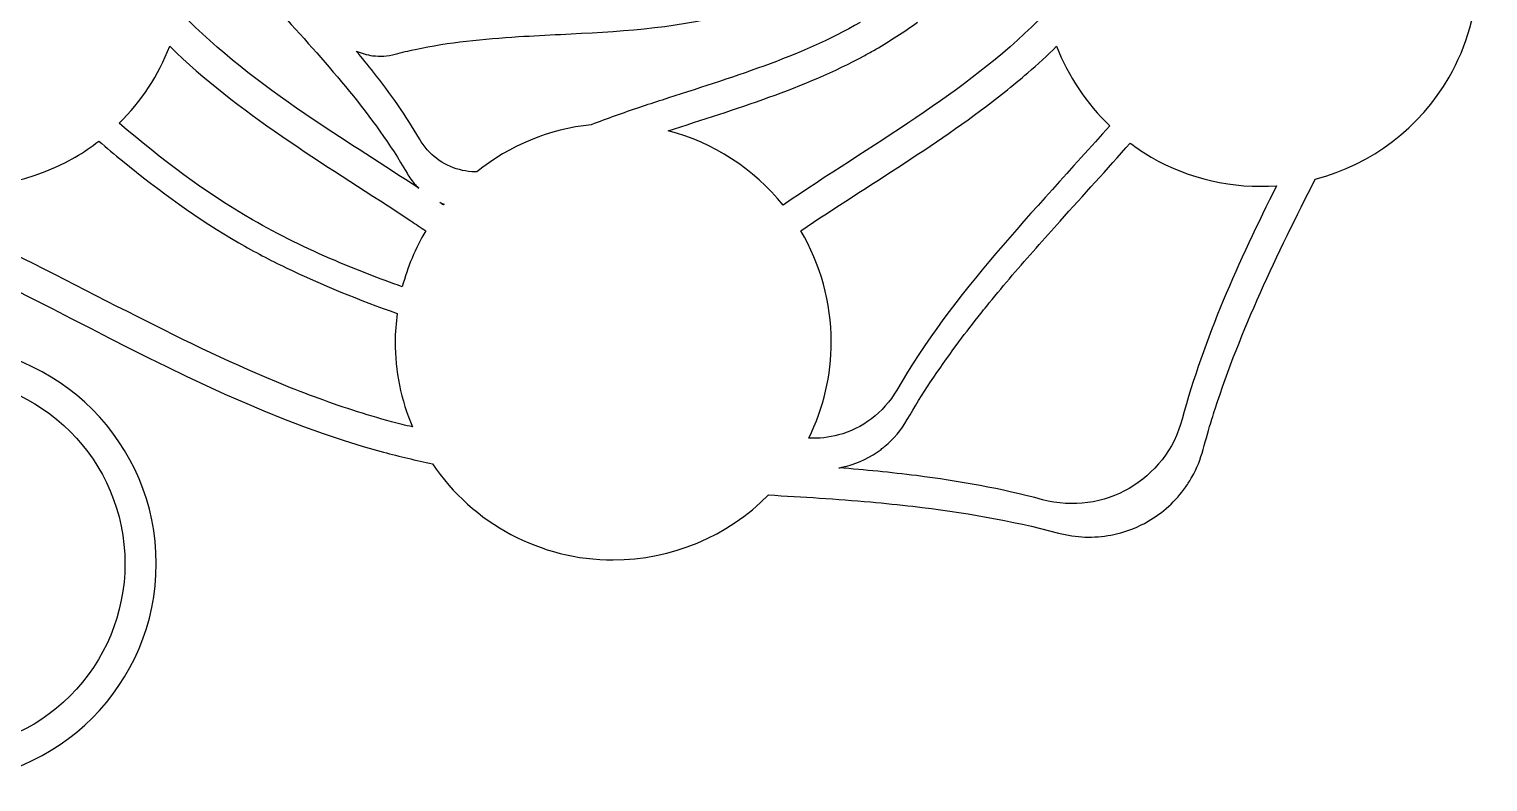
# Model space of a CAD drawing. Extents: x 29 to 400, y 43 to 406.
# Drawn here: x 155.5 to 388.6, y 59.1 to 179.4 of the extents above; entities that cross this region are included whole.
import ezdxf

# ---------------------------------------------------------------- set-up
doc = ezdxf.new("R2010")
doc.units = 0
doc.layers.add('fond_petit_avec_fusion_des_photos', color=7, linetype='CONTINUOUS')
doc.layers.add('rondelles', color=7, linetype='CONTINUOUS')

msp = doc.modelspace()

# ---------------------------------------------------------------- linework, layer by layer
at = {"layer": 'fond_petit_avec_fusion_des_photos', "color": 7}
for p, q in [((177.953791, 176.659603), (177.953789, 176.659603)), ((179.018737, 175.629943), (179.019302, 175.629943)), ((210.379016, 175.149291), (210.379581, 175.149291)), ((319.709264, 176.65029), (319.709264, 176.65029)), ((206.684231, 169.445326), (206.684231, 169.445326)), ((200.884344, 164.975518), (200.88378, 164.975518)), ((331.474431, 161.190354), (331.473866, 161.190354)), ((170.414267, 158.325093), (170.414831, 158.325093)), ((226.735239, 156.588777), (226.734675, 156.588777)), ((221.139853, 151.684658), (221.139853, 151.684658)), ((204.37245, 142.403244), (204.371885, 142.403244)), ((196.542987, 141.262219), (196.543552, 141.262219)), ((171.182662, 134.254613), (171.182098, 134.254613)), ((195.000138, 123.02581), (194.999573, 123.02581)), ((207.205159, 118.506416), (207.204595, 118.506416)), ((297.291901, 108.047147), (297.291901, 108.047147)), ((289.96846, 103.840766), (289.96846, 103.840766)), ((296.742358, 103.147318), (296.742358, 103.147318))]:
    msp.add_line(p, q, dxfattribs=at)
for points in [[(382.426577, 171.706942), (388.205046, 181.740609), (388.624325, 193.988668), (383.545532, 204.394004)], [(200.88378, 164.975518), (193.741102, 169.781932), (186.871031, 174.860239), (180.892854, 180.838411)], [(196.018215, 181.642603), (199.655009, 177.625932), (203.29234, 173.608414), (206.684231, 169.445326)], [(240.418058, 178.558535), (249.381916, 179.00343), (258.341676, 179.446858), (266.820167, 181.718662)], [(288.307074, 180.469603), (278.596144, 174.863004), (267.537226, 171.615106), (256.640872, 168.068928)], [(316.834689, 180.836718), (305.091282, 169.09331), (289.905017, 160.82338), (275.973647, 151.266235)], [(290.787554, 176.173447), (293.082303, 177.498311), (295.305339, 178.946704), (297.474358, 180.487242)], [(217.198665, 176.162976), (222.577056, 177.317435), (228.117033, 177.846009), (233.70205, 178.195851)], [(233.70205, 178.195851), (235.936059, 178.335777), (238.177093, 178.44734), (240.418058, 178.558535)], [(169.876284, 164.34382), (173.415219, 167.826924), (176.169183, 172.025896), (177.953791, 176.659603)], [(177.953789, 176.659603), (178.306422, 176.314078), (178.660569, 175.969908), (179.018737, 175.629943)], [(179.019302, 175.629943), (190.028647, 165.180327), (203.599731, 157.313947), (216.495328, 148.751042)], [(210.515166, 172.521632), (209.617251, 173.658932), (208.697576, 174.78291), (207.761846, 175.897829)], [(207.761846, 175.897829), (208.585901, 175.523348), (209.4671, 175.26884), (210.379016, 175.149291)], [(210.379581, 175.149291), (211.551881, 174.995677), (212.774857, 175.065217), (213.991695, 175.391268)], [(213.991695, 175.391268), (215.053514, 175.675776), (216.122989, 175.932062), (217.198665, 176.162976)], [(257.612665, 163.147678), (268.394256, 166.647262), (279.305563, 169.908452), (289.053976, 175.202744)], [(289.053976, 175.202744), (289.636228, 175.518974), (290.213881, 175.842231), (290.787554, 176.173447)], [(315.095043, 172.412554), (316.678225, 173.779751), (318.21851, 175.189931), (319.709264, 176.65029)], [(319.709264, 176.65029), (321.563096, 171.843379), (324.459385, 167.507153), (328.189731, 163.95362)], [(217.861213, 161.85177), (215.707462, 165.582211), (213.208918, 169.109792), (210.515166, 172.521632)], [(115.244231, 171.706405), (124.870327, 155.033925), (146.189448, 149.321562), (162.862065, 158.947421)], [(311.389776, 169.343387), (312.647104, 170.344175), (313.883181, 171.366017), (315.095043, 172.412554)], [(361.04878, 155.439455), (370.061828, 157.788194), (377.760088, 163.646203), (382.426577, 171.706942)], [(206.684231, 169.445326), (210.076105, 165.282237), (213.222727, 160.973522), (215.8774, 156.375473)], [(256.640872, 168.068928), (255.430167, 167.674917), (254.221798, 167.277266), (253.017184, 166.872249)], [(278.80634, 147.161398), (289.699248, 154.5318), (301.225091, 161.252697), (311.389776, 169.343387)], [(253.017184, 166.872249), (250.421735, 165.999562), (247.846923, 165.090524), (245.31009, 164.113414)], [(191.160358, 148.937902), (183.612697, 153.295554), (176.632452, 158.626054), (169.876284, 164.34382)], [(217.753187, 153.958946), (212.159689, 157.663197), (206.439643, 161.237316), (200.884344, 164.975518)], [(245.31009, 164.113414), (238.616608, 163.422602), (232.26613, 160.809243), (227.025177, 156.588777)], [(328.189731, 163.95362), (316.103508, 150.320424), (303.095462, 137.215294), (294.148312, 121.718387)], [(162.862065, 158.947421), (164.16598, 159.714216), (165.4186, 160.56507), (166.611983, 161.494589)], [(166.611983, 161.494589), (167.871877, 160.424911), (169.137497, 159.365646), (170.414267, 158.325093)], [(224.241529, 156.944292), (221.645649, 157.639857), (219.31731, 159.329719), (217.861213, 161.85177)], [(275.973647, 151.266235), (271.286321, 157.093784), (264.849069, 161.259347), (257.612665, 163.147678)], [(320.261601, 148.732359), (323.998449, 152.886529), (327.779606, 157.013719), (331.474431, 161.190354)], [(331.473866, 161.190354), (332.541599, 160.3792), (333.655245, 159.63033), (334.809253, 158.947477)], [(334.809253, 158.947477), (340.880836, 155.442886), (347.868037, 153.850389), (354.858602, 154.377904)], [(171.182098, 134.254613), (153.476494, 143.266279), (135.91713, 152.848288), (117.09851, 157.890724)], [(170.414831, 158.325093), (176.344425, 153.492573), (182.478045, 149.01111), (189.021655, 145.233171)], [(215.8774, 156.375473), (216.271819, 155.692326), (216.728003, 155.0687), (217.23284, 154.504086)], [(226.229212, 156.611919), (225.556394, 156.658909), (224.890494, 156.770415), (224.241529, 156.944292)], [(226.734675, 156.588777), (226.565906, 156.592446), (226.397233, 156.600348), (226.229212, 156.611919)], [(227.025177, 156.588777), (226.928516, 156.588777), (226.831731, 156.585672), (226.735239, 156.588777)], [(112.246709, 154.542073), (146.934163, 145.247592), (177.49557, 121.076642), (212.117548, 111.799743)], [(217.23284, 154.504086), (217.401117, 154.3159), (217.574475, 154.133952), (217.753187, 153.958946)], [(354.858602, 154.377904), (348.800279, 142.240091), (343.228563, 129.963227), (339.781219, 117.097562)], [(345.039837, 118.703717), (349.1057, 131.302908), (354.938669, 143.411821), (361.04878, 155.439455)], [(221.139853, 151.684658), (221.360399, 151.589831), (221.584283, 151.503753), (221.810131, 151.423376)], [(221.699887, 151.297703), (221.512627, 151.426086), (221.327551, 151.556726), (221.139853, 151.684658)], [(221.810131, 151.423376), (221.773283, 151.381573), (221.736534, 151.339682), (221.699887, 151.297703)], [(204.371885, 142.403244), (199.831071, 144.34228), (195.407596, 146.485758), (191.160358, 148.937902)], [(218.866655, 147.160212), (217.208151, 144.366401), (215.948375, 141.354444), (215.123903, 138.211792)], [(216.495328, 148.751042), (217.288892, 148.224105), (218.078962, 147.693217), (218.866655, 147.160212)], [(283.695084, 129.435951), (283.681248, 135.67548), (281.99293, 141.796926), (278.80634, 147.161398)], [(316.410255, 144.413569), (317.684912, 145.858575), (318.970604, 147.297175), (320.261601, 148.732359)], [(189.021655, 145.233171), (191.475552, 143.816415), (193.986147, 142.498974), (196.542987, 141.262219)], [(215.123903, 138.211792), (211.488105, 139.518255), (207.894761, 140.89914), (204.37245, 142.403244)], [(312.624526, 140.055663), (313.871864, 141.516925), (315.135627, 142.968591), (316.410255, 144.413569)], [(196.543552, 141.262219), (202.274226, 138.490289), (208.238499, 136.126085), (214.313632, 133.954752)], [(308.937434, 135.639873), (310.146502, 137.123854), (311.377189, 138.594401), (312.624526, 140.055663)], [(307.141033, 133.4036), (307.733926, 134.152449), (308.332914, 134.897911), (308.937434, 135.639873)], [(194.999573, 123.02581), (186.94945, 126.356935), (179.051675, 130.249513), (171.182662, 134.254613)], [(214.313632, 133.954752), (214.103664, 132.457353), (213.991346, 130.947879), (213.977389, 129.435895)], [(303.66287, 128.863802), (304.793932, 130.393842), (305.95522, 131.905875), (307.141033, 133.4036)], [(213.977389, 129.435895), (213.977959, 124.760642), (214.918992, 120.133274), (216.744491, 115.829143)], [(280.090121, 114.043833), (282.454668, 118.830764), (283.688035, 124.096875), (283.695084, 129.435951)], [(295.829538, 117.004401), (298.195266, 121.101957), (300.835145, 125.038647), (303.66287, 128.863802)], [(207.204595, 118.506416), (203.088076, 119.835203), (199.025121, 121.360303), (195.000138, 123.02581)], [(294.148312, 121.718387), (292.019595, 118.031295), (288.613991, 115.560608), (284.819005, 114.543762)], [(213.421764, 116.667004), (211.334923, 117.226171), (209.263336, 117.842036), (207.205159, 118.506416)], [(216.744491, 115.829143), (215.633196, 116.094404), (214.525053, 116.371376), (213.421764, 116.667004)], [(292.248844, 112.730823), (293.644602, 113.900352), (294.863661, 115.331472), (295.829538, 117.004401)], [(339.781219, 117.097562), (338.474135, 112.21938), (335.3308, 108.342803), (331.294712, 106.012607)], [(343.129898, 112.246247), (343.565565, 113.872214), (344.034195, 115.489347), (344.532176, 117.098042)], [(344.532176, 117.098042), (344.698151, 117.634264), (344.867371, 118.169301), (345.039837, 118.703717)], [(284.819005, 114.543762), (283.286595, 114.133185), (281.690902, 113.96467), (280.090121, 114.043833)], [(286.154058, 109.562991), (288.121908, 110.090267), (289.989345, 110.994648), (291.640288, 112.245203)], [(291.640288, 112.245203), (291.846677, 112.401526), (292.049454, 112.563747), (292.248844, 112.730823)], [(341.331268, 107.826026), (342.096852, 109.186507), (342.706367, 110.665662), (343.129898, 112.246247)], [(212.117548, 111.799743), (214.703615, 111.106803), (217.312059, 110.49915), (219.938741, 109.96036)], [(219.938741, 109.96036), (226.414718, 100.34733), (237.245315, 94.581956), (248.8362, 94.577584)], [(284.921537, 109.289038), (285.128603, 109.327279), (285.335557, 109.36885), (285.541099, 109.414175)], [(297.291901, 108.047147), (293.195671, 108.567424), (289.068115, 108.965273), (284.921537, 109.289038)], [(285.541099, 109.414175), (285.746472, 109.459444), (285.950942, 109.508579), (286.154058, 109.562991)], [(317.453151, 104.206272), (310.858521, 105.973294), (304.1188, 107.180048), (297.291901, 108.047147)], [(340.339624, 106.251762), (340.693897, 106.756884), (341.025028, 107.281845), (341.331268, 107.826026)], [(248.8362, 94.577584), (258.158141, 94.582417), (267.089782, 98.320759), (273.635927, 104.95752)], [(273.635927, 104.95752), (279.100164, 104.664404), (284.552898, 104.326386), (289.96846, 103.840766)], [(331.294712, 106.012607), (327.258624, 103.682383), (322.331334, 102.89916), (317.453151, 104.206272)], [(334.330294, 100.753396), (336.684197, 102.112409), (338.745435, 103.978801), (340.339624, 106.251762)], [(289.96846, 103.840766), (292.233604, 103.637623), (294.492172, 103.408853), (296.742358, 103.147318)], [(296.742358, 103.147318), (304.61839, 102.231874), (312.391157, 100.913501), (319.978842, 98.880372)], [(329.284471, 98.742027), (331.062217, 99.167251), (332.760997, 99.847378), (334.330294, 100.753396)], [(319.978842, 98.880372), (322.823896, 98.118033), (325.685517, 98.041777), (328.38929, 98.550736)], [(328.38929, 98.550736), (328.689716, 98.607294), (328.988166, 98.671132), (329.284471, 98.742027)]]:
    msp.add_open_spline(points, degree=3, dxfattribs=at)
at = {"layer": 'rondelles', "color": 7}
for points in [[(175.792342, 93.983009), (175.792334, 113.23502), (160.185506, 128.841861), (140.933495, 128.841885)], [(140.933495, 123.84181), (157.424023, 123.841745), (170.792217, 110.473538), (170.792267, 93.983009)], [(140.933495, 59.12419), (160.185484, 59.124214), (175.792303, 74.73102), (175.792342, 93.983009)], [(170.792267, 93.983009), (170.792378, 86.063887), (167.646605, 78.469072), (162.04699, 72.869357)], [(162.04699, 72.869357), (156.447375, 67.269642), (148.852617, 64.123732), (140.933495, 64.123701)]]:
    msp.add_open_spline(points, degree=3, dxfattribs=at)

doc.saveas('drawing.dxf')
